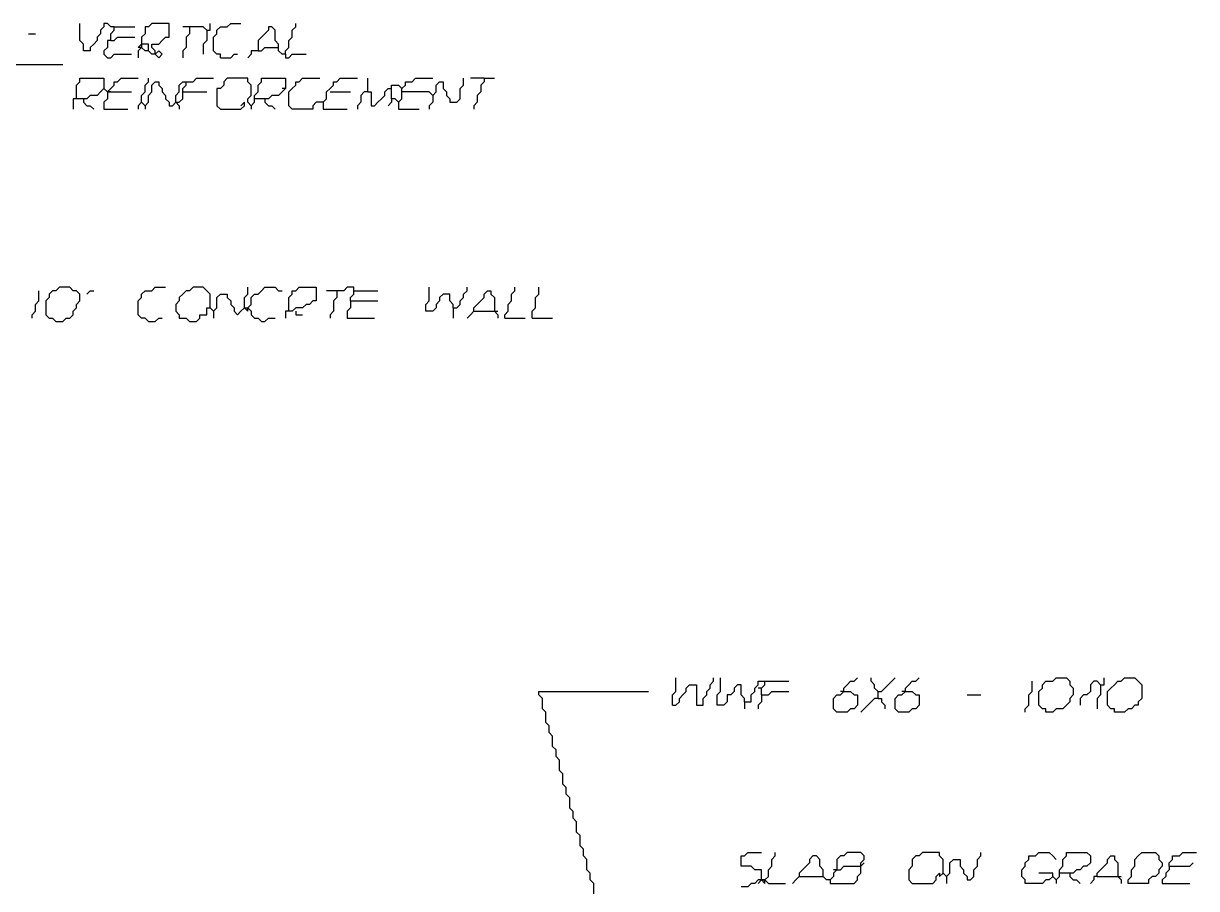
# Model space of a CAD drawing. Extents: x 1.09 to 9.29, y 0.06 to 9.89.
# Drawn here: x 5.265 to 9.294, y 5.1 to 8.071 of the extents above; entities that cross this region are included whole.
import ezdxf

# ---------------------------------------------------------------- set-up
doc = ezdxf.new("R2010")
doc.units = 0

msp = doc.modelspace()

# ---------------------------------------------------------------- linework, layer by layer
at = {"layer": 'R2V', "color": 0}
for points in [[(5.576471, 8.058824, 0), (5.576471, 8.058824, 0), (5.564706, 8.058824, 0), (5.552941, 8.070588, 0), (5.541176, 8.070588, 0), (5.541176, 8.058824, 0), (5.529412, 8.047059, 0), (5.529412, 8.035294, 0), (5.517647, 8.023529, 0), (5.517647, 8.011765, 0), (5.505882, 8, 0), (5.494118, 7.988235, 0), (5.494118, 7.976471, 0), (5.470588, 7.976471, 0), (5.470588, 8, 0), (5.458824, 8.011765, 0), (5.458824, 8.070588, 0)], [(5.564706, 8.011765, 0), (5.564706, 8.035294, 0), (5.576471, 8.047059, 0), (5.576471, 8.058824, 0), (5.647059, 8.058824, 0)], [(5.717647, 7.964706, 0), (5.717647, 7.964706, 0), (5.717647, 7.976471, 0), (5.705882, 7.988235, 0), (5.705882, 8, 0), (5.729412, 8, 0), (5.741176, 8.011765, 0), (5.752941, 8.023529, 0), (5.764706, 8.023529, 0), (5.764706, 8.070588, 0), (5.705882, 8.070588, 0), (5.694118, 8.058824, 0), (5.682353, 8.058824, 0), (5.682353, 8.035294, 0), (5.670588, 8.023529, 0), (5.670588, 7.988235, 0), (5.658824, 7.976471, 0), (5.658824, 7.952941, 0)], [(5.894118, 8.047059, 0), (5.882353, 8.058824, 0), (5.811765, 8.058824, 0)], [(5.835294, 8.058824, 0), (5.835294, 8.035294, 0), (5.823529, 8.023529, 0), (5.823529, 7.988235, 0), (5.811765, 7.976471, 0), (5.811765, 7.952941, 0)], [(5.894118, 8.047059, 0), (5.905882, 8.047059, 0), (5.905882, 8.070588, 0)], [(5.941176, 7.952941, 0), (5.941176, 7.952941, 0), (5.941176, 7.964706, 0), (5.929412, 7.964706, 0), (5.917647, 7.976471, 0), (5.917647, 8.023529, 0), (5.929412, 8.035294, 0), (5.929412, 8.047059, 0), (5.941176, 8.058824, 0), (5.964706, 8.058824, 0), (5.976471, 8.070588, 0), (6.011765, 8.070588, 0)], [(6.164706, 7.964706, 0), (6.164706, 7.964706, 0), (6.152941, 7.964706, 0), (6.141176, 7.976471, 0), (6.141176, 8, 0), (6.129412, 8.011765, 0), (6.129412, 8.047059, 0), (6.117647, 8.058824, 0), (6.105882, 8.058824, 0), (6.105882, 8.047059, 0), (6.094118, 8.035294, 0), (6.082353, 8.023529, 0), (6.070588, 8.011765, 0), (6.070588, 7.976471, 0), (6.047059, 7.976471, 0), (6.047059, 7.964706, 0), (6.035294, 7.952941, 0)], [(6.164706, 7.964706, 0), (6.164706, 7.964706, 0), (6.164706, 7.976471, 0), (6.176471, 7.988235, 0), (6.176471, 8.011765, 0), (6.188235, 8.023529, 0), (6.188235, 8.047059, 0), (6.2, 8.058824, 0), (6.2, 8.070588, 0)], [(5.282353, 8.035294, 0), (5.305882, 8.035294, 0)], [(5.564706, 8.011765, 0), (5.576471, 8.011765, 0), (5.588235, 8.023529, 0), (5.647059, 8.023529, 0)], [(5.894118, 8.047059, 0), (5.894118, 8.011765, 0), (5.882353, 8, 0), (5.882353, 7.964706, 0)], [(5.564706, 8.011765, 0), (5.564706, 8.011765, 0), (5.552941, 8.011765, 0), (5.552941, 7.988235, 0), (5.541176, 7.976471, 0), (5.541176, 7.964706, 0), (5.552941, 7.952941, 0), (5.564706, 7.952941, 0), (5.576471, 7.964706, 0), (5.635294, 7.964706, 0)], [(5.670588, 7.988235, 0), (5.658824, 7.988235, 0), (5.670588, 8, 0)], [(5.717647, 7.964706, 0), (5.705882, 7.964706, 0), (5.694118, 7.976471, 0), (5.694118, 8, 0), (5.670588, 8, 0)], [(5.694118, 7.976471, 0), (5.682353, 7.976471, 0), (5.670588, 7.988235, 0)], [(6.070588, 7.976471, 0), (6.082353, 7.976471, 0), (6.094118, 7.988235, 0), (6.141176, 7.988235, 0)], [(5.717647, 7.964706, 0), (5.729412, 7.976471, 0), (5.741176, 7.964706, 0), (5.729412, 7.952941, 0), (5.717647, 7.964706, 0), (5.717647, 7.976471, 0)], [(5.941176, 7.952941, 0), (5.976471, 7.952941, 0), (5.988235, 7.964706, 0), (6, 7.964706, 0)], [(6.164706, 7.964706, 0), (6.164706, 7.952941, 0), (6.176471, 7.952941, 0), (6.188235, 7.964706, 0), (6.235294, 7.964706, 0)], [(5.176471, 7.929412, 0), (5.4, 7.929412, 0)], [(5.447059, 7.811765, 0), (5.447059, 7.811765, 0), (5.447059, 7.858824, 0), (5.458824, 7.870588, 0), (5.458824, 7.882353, 0), (5.541176, 7.882353, 0), (5.541176, 7.847059, 0), (5.529412, 7.835294, 0), (5.517647, 7.823529, 0), (5.494118, 7.823529, 0), (5.482353, 7.811765, 0), (5.435294, 7.811765, 0), (5.435294, 7.776471, 0)], [(5.552941, 7.835294, 0), (5.564706, 7.847059, 0), (5.576471, 7.858824, 0), (5.576471, 7.870588, 0), (5.588235, 7.870588, 0), (5.6, 7.882353, 0), (5.658824, 7.882353, 0)], [(5.682353, 7.788235, 0), (5.670588, 7.8, 0), (5.670588, 7.823529, 0), (5.682353, 7.835294, 0), (5.682353, 7.858824, 0), (5.694118, 7.870588, 0), (5.694118, 7.882353, 0)], [(5.682353, 7.788235, 0), (5.682353, 7.788235, 0), (5.694118, 7.8, 0), (5.694118, 7.823529, 0), (5.705882, 7.835294, 0), (5.705882, 7.858824, 0), (5.717647, 7.870588, 0), (5.729412, 7.870588, 0), (5.729412, 7.858824, 0), (5.741176, 7.847059, 0), (5.741176, 7.835294, 0), (5.752941, 7.823529, 0), (5.752941, 7.811765, 0), (5.764706, 7.8, 0), (5.764706, 7.788235, 0), (5.776471, 7.788235, 0), (5.788235, 7.8, 0), (5.8, 7.8, 0), (5.811765, 7.811765, 0), (5.811765, 7.847059, 0), (5.823529, 7.858824, 0), (5.823529, 7.870588, 0), (5.847059, 7.870588, 0), (5.858824, 7.882353, 0), (5.917647, 7.882353, 0)], [(5.788235, 7.8, 0), (5.788235, 7.823529, 0), (5.8, 7.835294, 0), (5.8, 7.858824, 0), (5.811765, 7.870588, 0), (5.823529, 7.870588, 0)], [(6.047059, 7.788235, 0), (6.047059, 7.788235, 0), (6.035294, 7.8, 0), (6.035294, 7.811765, 0), (6.047059, 7.823529, 0), (6.047059, 7.858824, 0), (6.035294, 7.870588, 0), (6.035294, 7.882353, 0), (5.964706, 7.882353, 0), (5.952941, 7.870588, 0), (5.952941, 7.858824, 0), (5.941176, 7.847059, 0), (5.929412, 7.847059, 0), (5.929412, 7.788235, 0), (5.941176, 7.776471, 0), (6.011765, 7.776471, 0), (6.023529, 7.788235, 0), (6.023529, 7.8, 0), (6.011765, 7.788235, 0)], [(6.047059, 7.788235, 0), (6.047059, 7.788235, 0), (6.058824, 7.8, 0), (6.058824, 7.823529, 0), (6.070588, 7.835294, 0), (6.070588, 7.858824, 0), (6.082353, 7.870588, 0), (6.082353, 7.882353, 0), (6.164706, 7.882353, 0), (6.164706, 7.847059, 0), (6.152941, 7.835294, 0), (6.141176, 7.823529, 0), (6.117647, 7.823529, 0), (6.105882, 7.811765, 0), (6.058824, 7.811765, 0)], [(6.294118, 7.8, 0), (6.294118, 7.8, 0), (6.270588, 7.8, 0), (6.258824, 7.788235, 0), (6.258824, 7.776471, 0), (6.188235, 7.776471, 0), (6.176471, 7.788235, 0), (6.176471, 7.835294, 0), (6.188235, 7.847059, 0), (6.2, 7.858824, 0), (6.2, 7.870588, 0), (6.211765, 7.870588, 0), (6.223529, 7.882353, 0), (6.282353, 7.882353, 0)], [(6.294118, 7.8, 0), (6.294118, 7.8, 0), (6.305882, 7.811765, 0), (6.305882, 7.835294, 0), (6.317647, 7.847059, 0), (6.329412, 7.858824, 0), (6.329412, 7.870588, 0), (6.341176, 7.870588, 0), (6.352941, 7.882353, 0), (6.411765, 7.882353, 0)], [(6.447059, 7.835294, 0), (6.447059, 7.882353, 0)], [(6.552941, 7.8, 0), (6.541176, 7.811765, 0), (6.529412, 7.811765, 0), (6.529412, 7.858824, 0), (6.552941, 7.858824, 0), (6.564706, 7.847059, 0)], [(6.552941, 7.8, 0), (6.552941, 7.8, 0), (6.564706, 7.811765, 0), (6.564706, 7.847059, 0), (6.576471, 7.858824, 0), (6.576471, 7.870588, 0), (6.6, 7.870588, 0), (6.611765, 7.882353, 0), (6.670588, 7.882353, 0)], [(6.670588, 7.823529, 0), (6.670588, 7.823529, 0), (6.682353, 7.835294, 0), (6.682353, 7.858824, 0), (6.694118, 7.870588, 0), (6.705882, 7.870588, 0), (6.705882, 7.847059, 0), (6.717647, 7.835294, 0), (6.717647, 7.823529, 0), (6.729412, 7.811765, 0), (6.729412, 7.8, 0), (6.752941, 7.8, 0), (6.764706, 7.811765, 0), (6.764706, 7.847059, 0), (6.776471, 7.858824, 0), (6.776471, 7.882353, 0)], [(6.847059, 7.882353, 0), (6.8, 7.882353, 0)], [(6.847059, 7.882353, 0), (6.847059, 7.882353, 0), (6.847059, 7.870588, 0), (6.835294, 7.858824, 0), (6.835294, 7.835294, 0), (6.823529, 7.823529, 0), (6.823529, 7.8, 0), (6.811765, 7.788235, 0), (6.811765, 7.776471, 0)], [(6.847059, 7.882353, 0), (6.882353, 7.882353, 0)], [(5.564706, 7.835294, 0), (5.552941, 7.835294, 0), (5.541176, 7.847059, 0)], [(5.552941, 7.835294, 0), (5.552941, 7.811765, 0), (5.541176, 7.8, 0), (5.541176, 7.776471, 0), (5.623529, 7.776471, 0)], [(5.552941, 7.835294, 0), (5.635294, 7.835294, 0)], [(5.811765, 7.835294, 0), (5.894118, 7.835294, 0)], [(6.164706, 7.847059, 0), (6.152941, 7.847059, 0)], [(6.317647, 7.835294, 0), (6.388235, 7.835294, 0)], [(6.447059, 7.835294, 0), (6.435294, 7.835294, 0), (6.423529, 7.823529, 0), (6.423529, 7.8, 0), (6.411765, 7.788235, 0), (6.411765, 7.776471, 0)], [(6.447059, 7.835294, 0), (6.447059, 7.835294, 0), (6.458824, 7.835294, 0), (6.458824, 7.788235, 0), (6.470588, 7.788235, 0), (6.482353, 7.8, 0), (6.494118, 7.811765, 0), (6.505882, 7.823529, 0), (6.505882, 7.835294, 0), (6.517647, 7.847059, 0), (6.529412, 7.847059, 0)], [(6.670588, 7.823529, 0), (6.658824, 7.835294, 0), (6.564706, 7.835294, 0)], [(6.670588, 7.823529, 0), (6.670588, 7.8, 0), (6.658824, 7.788235, 0), (6.658824, 7.776471, 0)], [(5.470588, 7.811765, 0), (5.470588, 7.8, 0), (5.482353, 7.788235, 0), (5.494118, 7.788235, 0), (5.505882, 7.776471, 0)], [(5.670588, 7.8, 0), (5.658824, 7.788235, 0), (5.658824, 7.776471, 0)], [(5.670588, 7.8, 0), (5.682353, 7.788235, 0)], [(5.682353, 7.788235, 0), (5.682353, 7.776471, 0)], [(5.788235, 7.8, 0), (5.8, 7.788235, 0), (5.8, 7.776471, 0)], [(6.035294, 7.8, 0), (6.047059, 7.788235, 0)], [(6.047059, 7.788235, 0), (6.047059, 7.776471, 0)], [(6.094118, 7.811765, 0), (6.094118, 7.8, 0), (6.105882, 7.788235, 0), (6.117647, 7.788235, 0), (6.129412, 7.776471, 0)], [(6.294118, 7.8, 0), (6.294118, 7.776471, 0), (6.376471, 7.776471, 0)], [(6.529412, 7.811765, 0), (6.529412, 7.8, 0), (6.517647, 7.788235, 0)], [(6.552941, 7.8, 0), (6.552941, 7.776471, 0), (6.623529, 7.776471, 0)], [(5.294118, 7.058824, 0), (5.294118, 7.070588, 0), (5.305882, 7.082353, 0), (5.305882, 7.105882, 0), (5.317647, 7.117647, 0), (5.317647, 7.152941, 0)], [(5.376471, 7.047059, 0), (5.376471, 7.047059, 0), (5.4, 7.047059, 0), (5.411765, 7.058824, 0), (5.423529, 7.058824, 0), (5.435294, 7.070588, 0), (5.435294, 7.082353, 0), (5.447059, 7.094118, 0), (5.447059, 7.105882, 0), (5.458824, 7.117647, 0), (5.458824, 7.141176, 0), (5.447059, 7.152941, 0), (5.435294, 7.152941, 0), (5.423529, 7.164706, 0), (5.388235, 7.164706, 0), (5.376471, 7.152941, 0), (5.364706, 7.152941, 0), (5.352941, 7.141176, 0), (5.352941, 7.129412, 0), (5.341176, 7.117647, 0), (5.341176, 7.070588, 0), (5.352941, 7.058824, 0), (5.364706, 7.058824, 0), (5.376471, 7.047059, 0)], [(5.482353, 7.141176, 0), (5.494118, 7.152941, 0), (5.505882, 7.152941, 0)], [(5.694118, 7.047059, 0), (5.694118, 7.047059, 0), (5.682353, 7.058824, 0), (5.670588, 7.058824, 0), (5.658824, 7.070588, 0), (5.658824, 7.117647, 0), (5.670588, 7.129412, 0), (5.670588, 7.141176, 0), (5.682353, 7.152941, 0), (5.705882, 7.152941, 0), (5.717647, 7.164706, 0), (5.752941, 7.164706, 0)], [(5.917647, 7.082353, 0), (5.917647, 7.082353, 0), (5.905882, 7.094118, 0), (5.905882, 7.141176, 0), (5.894118, 7.152941, 0), (5.882353, 7.164706, 0), (5.847059, 7.164706, 0), (5.835294, 7.152941, 0), (5.823529, 7.152941, 0), (5.811765, 7.141176, 0), (5.8, 7.129412, 0), (5.8, 7.117647, 0), (5.788235, 7.105882, 0), (5.788235, 7.082353, 0), (5.8, 7.070588, 0), (5.8, 7.058824, 0), (5.823529, 7.058824, 0), (5.835294, 7.047059, 0), (5.858824, 7.047059, 0), (5.870588, 7.058824, 0), (5.870588, 7.070588, 0), (5.894118, 7.070588, 0), (5.894118, 7.094118, 0), (5.905882, 7.094118, 0)], [(5.917647, 7.082353, 0), (5.917647, 7.082353, 0), (5.929412, 7.094118, 0), (5.929412, 7.129412, 0), (5.941176, 7.141176, 0), (5.964706, 7.141176, 0), (5.964706, 7.129412, 0), (5.976471, 7.117647, 0), (5.976471, 7.105882, 0), (5.988235, 7.094118, 0), (5.988235, 7.082353, 0), (6, 7.070588, 0), (6.011765, 7.082353, 0), (6.023529, 7.094118, 0), (6.035294, 7.094118, 0), (6.047059, 7.082353, 0), (6.047059, 7.070588, 0), (6.058824, 7.058824, 0), (6.070588, 7.058824, 0), (6.082353, 7.047059, 0), (6.094118, 7.047059, 0), (6.105882, 7.058824, 0), (6.129412, 7.058824, 0)], [(6.023529, 7.094118, 0), (6.023529, 7.129412, 0), (6.035294, 7.141176, 0), (6.035294, 7.164706, 0)], [(6.035294, 7.094118, 0), (6.035294, 7.094118, 0), (6.047059, 7.105882, 0), (6.047059, 7.129412, 0), (6.058824, 7.141176, 0), (6.070588, 7.141176, 0), (6.082353, 7.152941, 0), (6.094118, 7.164706, 0), (6.129412, 7.164706, 0), (6.141176, 7.152941, 0), (6.152941, 7.152941, 0)], [(6.176471, 7.082353, 0), (6.176471, 7.082353, 0), (6.176471, 7.129412, 0), (6.188235, 7.141176, 0), (6.188235, 7.152941, 0), (6.2, 7.152941, 0), (6.211765, 7.164706, 0), (6.270588, 7.164706, 0), (6.270588, 7.117647, 0), (6.258824, 7.117647, 0), (6.247059, 7.105882, 0), (6.235294, 7.105882, 0), (6.223529, 7.094118, 0), (6.2, 7.094118, 0), (6.188235, 7.082353, 0), (6.164706, 7.082353, 0), (6.164706, 7.058824, 0)], [(6.388235, 7.117647, 0), (6.388235, 7.129412, 0), (6.4, 7.141176, 0), (6.4, 7.164706, 0), (6.376471, 7.164706, 0), (6.364706, 7.152941, 0), (6.305882, 7.152941, 0)], [(6.341176, 7.152941, 0), (6.341176, 7.129412, 0), (6.329412, 7.117647, 0), (6.329412, 7.082353, 0), (6.317647, 7.070588, 0), (6.317647, 7.058824, 0)], [(6.4, 7.152941, 0), (6.482353, 7.152941, 0)], [(6.741176, 7.094118, 0), (6.741176, 7.094118, 0), (6.741176, 7.105882, 0), (6.729412, 7.117647, 0), (6.729412, 7.141176, 0), (6.705882, 7.141176, 0), (6.694118, 7.129412, 0), (6.694118, 7.117647, 0), (6.682353, 7.105882, 0), (6.682353, 7.094118, 0), (6.670588, 7.082353, 0), (6.647059, 7.082353, 0), (6.647059, 7.105882, 0), (6.658824, 7.117647, 0), (6.658824, 7.164706, 0)], [(6.741176, 7.094118, 0), (6.741176, 7.094118, 0), (6.752941, 7.094118, 0), (6.764706, 7.105882, 0), (6.764706, 7.117647, 0), (6.776471, 7.129412, 0), (6.776471, 7.141176, 0), (6.788235, 7.152941, 0), (6.788235, 7.164706, 0)], [(6.811765, 7.082353, 0), (6.811765, 7.082353, 0), (6.811765, 7.094118, 0), (6.823529, 7.105882, 0), (6.835294, 7.117647, 0), (6.847059, 7.129412, 0), (6.847059, 7.141176, 0), (6.858824, 7.152941, 0), (6.870588, 7.152941, 0), (6.870588, 7.141176, 0), (6.882353, 7.129412, 0), (6.882353, 7.082353, 0), (6.894118, 7.070588, 0), (6.894118, 7.058824, 0)], [(6.917647, 7.058824, 0), (6.917647, 7.058824, 0), (6.917647, 7.070588, 0), (6.929412, 7.082353, 0), (6.929412, 7.105882, 0), (6.941176, 7.117647, 0), (6.941176, 7.141176, 0), (6.952941, 7.152941, 0), (6.952941, 7.164706, 0)], [(7.011765, 7.058824, 0), (7.011765, 7.082353, 0), (7.023529, 7.094118, 0), (7.023529, 7.129412, 0), (7.035294, 7.141176, 0), (7.035294, 7.164706, 0)], [(5.905882, 7.094118, 0), (5.917647, 7.082353, 0)], [(6.023529, 7.094118, 0), (6.035294, 7.082353, 0), (6.035294, 7.094118, 0)], [(6.388235, 7.117647, 0), (6.388235, 7.094118, 0), (6.376471, 7.082353, 0), (6.376471, 7.058824, 0), (6.470588, 7.058824, 0)], [(6.388235, 7.117647, 0), (6.482353, 7.117647, 0)], [(6.741176, 7.094118, 0), (6.741176, 7.058824, 0)], [(5.694118, 7.047059, 0), (5.717647, 7.047059, 0), (5.729412, 7.058824, 0), (5.741176, 7.058824, 0)], [(5.917647, 7.082353, 0), (5.917647, 7.058824, 0)], [(6.2, 7.082353, 0), (6.2, 7.070588, 0), (6.223529, 7.070588, 0)], [(6.811765, 7.082353, 0), (6.8, 7.070588, 0), (6.788235, 7.058824, 0)], [(6.811765, 7.082353, 0), (6.882353, 7.082353, 0)], [(6.882353, 7.082353, 0), (6.894118, 7.082353, 0)], [(6.917647, 7.058824, 0), (6.988235, 7.058824, 0)], [(7.011765, 7.058824, 0), (7.082353, 7.058824, 0)], [(7.494118, 5.729412, 0), (7.494118, 5.764706, 0), (7.505882, 5.776471, 0), (7.505882, 5.823529, 0)], [(7.494118, 5.729412, 0), (7.494118, 5.729412, 0), (7.505882, 5.729412, 0), (7.517647, 5.741176, 0), (7.517647, 5.752941, 0), (7.529412, 5.764706, 0), (7.541176, 5.776471, 0), (7.541176, 5.788235, 0), (7.552941, 5.8, 0), (7.576471, 5.8, 0), (7.576471, 5.729412, 0), (7.6, 5.729412, 0), (7.6, 5.752941, 0), (7.611765, 5.764706, 0), (7.611765, 5.776471, 0), (7.623529, 5.788235, 0), (7.623529, 5.8, 0), (7.635294, 5.811765, 0), (7.635294, 5.823529, 0)], [(7.741176, 5.741176, 0), (7.741176, 5.741176, 0), (7.741176, 5.752941, 0), (7.729412, 5.764706, 0), (7.729412, 5.8, 0), (7.717647, 5.8, 0), (7.705882, 5.788235, 0), (7.705882, 5.776471, 0), (7.694118, 5.764706, 0), (7.682353, 5.764706, 0), (7.682353, 5.741176, 0), (7.670588, 5.729412, 0), (7.647059, 5.729412, 0), (7.647059, 5.764706, 0), (7.658824, 5.776471, 0), (7.658824, 5.823529, 0)], [(7.741176, 5.741176, 0), (7.741176, 5.741176, 0), (7.764706, 5.741176, 0), (7.764706, 5.764706, 0), (7.776471, 5.776471, 0), (7.776471, 5.788235, 0), (7.788235, 5.8, 0), (7.788235, 5.811765, 0), (7.894118, 5.811765, 0)], [(7.8, 5.764706, 0), (7.8, 5.788235, 0), (7.811765, 5.8, 0), (7.811765, 5.811765, 0)], [(8.082353, 5.776471, 0), (8.082353, 5.788235, 0), (8.094118, 5.8, 0), (8.105882, 5.811765, 0), (8.117647, 5.811765, 0), (8.129412, 5.823529, 0)], [(8.2, 5.752941, 0), (8.2, 5.776471, 0), (8.188235, 5.788235, 0), (8.188235, 5.8, 0), (8.176471, 5.811765, 0), (8.176471, 5.823529, 0)], [(8.2, 5.776471, 0), (8.211765, 5.776471, 0), (8.223529, 5.788235, 0), (8.235294, 5.8, 0), (8.247059, 5.811765, 0), (8.258824, 5.823529, 0)], [(8.294118, 5.776471, 0), (8.294118, 5.788235, 0), (8.305882, 5.8, 0), (8.317647, 5.811765, 0), (8.329412, 5.811765, 0), (8.341176, 5.823529, 0)], [(8.705882, 5.705882, 0), (8.705882, 5.717647, 0), (8.717647, 5.729412, 0), (8.717647, 5.764706, 0), (8.729412, 5.776471, 0), (8.729412, 5.811765, 0)], [(8.776471, 5.705882, 0), (8.776471, 5.705882, 0), (8.776471, 5.717647, 0), (8.764706, 5.717647, 0), (8.752941, 5.729412, 0), (8.752941, 5.776471, 0), (8.764706, 5.788235, 0), (8.764706, 5.8, 0), (8.776471, 5.811765, 0), (8.8, 5.811765, 0), (8.811765, 5.823529, 0), (8.847059, 5.823529, 0), (8.858824, 5.811765, 0), (8.858824, 5.8, 0), (8.870588, 5.788235, 0), (8.870588, 5.764706, 0), (8.858824, 5.752941, 0), (8.858824, 5.741176, 0), (8.847059, 5.729412, 0), (8.835294, 5.717647, 0), (8.811765, 5.717647, 0), (8.8, 5.705882, 0), (8.776471, 5.705882, 0)], [(8.964706, 5.8, 0), (8.964706, 5.8, 0), (8.952941, 5.811765, 0), (8.941176, 5.811765, 0), (8.929412, 5.8, 0), (8.929412, 5.776471, 0), (8.917647, 5.764706, 0), (8.905882, 5.764706, 0), (8.894118, 5.752941, 0), (8.894118, 5.729412, 0)], [(8.964706, 5.8, 0), (8.976471, 5.8, 0), (8.976471, 5.823529, 0)], [(9.011765, 5.705882, 0), (9.011765, 5.705882, 0), (9.011765, 5.717647, 0), (9, 5.717647, 0), (8.988235, 5.729412, 0), (8.988235, 5.776471, 0), (9, 5.788235, 0), (9.011765, 5.8, 0), (9.023529, 5.811765, 0), (9.035294, 5.811765, 0), (9.047059, 5.823529, 0), (9.082353, 5.823529, 0), (9.094118, 5.811765, 0), (9.105882, 5.8, 0), (9.105882, 5.752941, 0), (9.094118, 5.741176, 0), (9.094118, 5.729412, 0), (9.082353, 5.729412, 0), (9.070588, 5.717647, 0), (9.058824, 5.717647, 0), (9.047059, 5.705882, 0), (9.011765, 5.705882, 0)], [(7.223529, 5.082353, 0), (7.223529, 5.117647, 0), (7.211765, 5.129412, 0), (7.211765, 5.152941, 0), (7.2, 5.164706, 0), (7.2, 5.2, 0), (7.188235, 5.211765, 0), (7.188235, 5.235294, 0), (7.176471, 5.247059, 0), (7.176471, 5.282353, 0), (7.164706, 5.294118, 0), (7.164706, 5.329412, 0), (7.152941, 5.341176, 0), (7.152941, 5.364706, 0), (7.141176, 5.376471, 0), (7.141176, 5.411765, 0), (7.129412, 5.423529, 0), (7.129412, 5.447059, 0), (7.117647, 5.458824, 0), (7.117647, 5.494118, 0), (7.105882, 5.505882, 0), (7.105882, 5.541176, 0), (7.094118, 5.552941, 0), (7.094118, 5.576471, 0), (7.082353, 5.588235, 0), (7.082353, 5.623529, 0), (7.070588, 5.635294, 0), (7.070588, 5.658824, 0), (7.058824, 5.670588, 0), (7.058824, 5.705882, 0), (7.047059, 5.717647, 0), (7.047059, 5.752941, 0), (7.035294, 5.764706, 0), (7.035294, 5.776471, 0), (7.411765, 5.776471, 0)], [(7.8, 5.788235, 0), (7.788235, 5.788235, 0)], [(7.8, 5.764706, 0), (7.8, 5.741176, 0), (7.788235, 5.729412, 0), (7.788235, 5.717647, 0)], [(7.8, 5.764706, 0), (7.823529, 5.764706, 0), (7.835294, 5.776471, 0), (7.894118, 5.776471, 0)], [(8.082353, 5.776471, 0), (8.082353, 5.776471, 0), (8.105882, 5.776471, 0), (8.117647, 5.764706, 0), (8.129412, 5.764706, 0), (8.129412, 5.729412, 0), (8.117647, 5.717647, 0), (8.105882, 5.717647, 0), (8.094118, 5.705882, 0), (8.058824, 5.705882, 0), (8.047059, 5.717647, 0), (8.047059, 5.752941, 0), (8.058824, 5.764706, 0), (8.070588, 5.764706, 0), (8.082353, 5.776471, 0), (8.070588, 5.776471, 0)], [(8.294118, 5.776471, 0), (8.294118, 5.776471, 0), (8.317647, 5.776471, 0), (8.329412, 5.764706, 0), (8.341176, 5.764706, 0), (8.341176, 5.729412, 0), (8.329412, 5.717647, 0), (8.317647, 5.717647, 0), (8.305882, 5.705882, 0), (8.270588, 5.705882, 0), (8.258824, 5.717647, 0), (8.258824, 5.752941, 0), (8.270588, 5.764706, 0), (8.282353, 5.764706, 0), (8.294118, 5.776471, 0), (8.282353, 5.776471, 0)], [(8.505882, 5.764706, 0), (8.552941, 5.764706, 0)], [(8.964706, 5.8, 0), (8.964706, 5.764706, 0), (8.952941, 5.752941, 0), (8.952941, 5.717647, 0)], [(7.741176, 5.741176, 0), (7.741176, 5.717647, 0)], [(8.2, 5.752941, 0), (8.188235, 5.752941, 0), (8.176471, 5.741176, 0), (8.164706, 5.729412, 0), (8.152941, 5.717647, 0), (8.141176, 5.705882, 0)], [(8.2, 5.752941, 0), (8.211765, 5.752941, 0), (8.211765, 5.741176, 0), (8.223529, 5.729412, 0), (8.223529, 5.717647, 0)], [(7.8, 5.129412, 0), (7.8, 5.129412, 0), (7.8, 5.164706, 0), (7.776471, 5.164706, 0), (7.764706, 5.176471, 0), (7.729412, 5.176471, 0), (7.729412, 5.211765, 0), (7.741176, 5.211765, 0), (7.752941, 5.223529, 0), (7.8, 5.223529, 0)], [(7.811765, 5.129412, 0), (7.823529, 5.141176, 0), (7.823529, 5.164706, 0), (7.835294, 5.176471, 0), (7.835294, 5.2, 0), (7.847059, 5.211765, 0), (7.847059, 5.223529, 0)], [(8.035294, 5.129412, 0), (8.035294, 5.129412, 0), (8.035294, 5.117647, 0), (8.117647, 5.117647, 0), (8.129412, 5.129412, 0), (8.129412, 5.141176, 0), (8.141176, 5.152941, 0), (8.141176, 5.188235, 0), (8.152941, 5.2, 0), (8.152941, 5.211765, 0), (8.141176, 5.223529, 0), (8.094118, 5.223529, 0), (8.082353, 5.211765, 0), (8.070588, 5.211765, 0), (8.058824, 5.2, 0), (8.058824, 5.164706, 0), (8.047059, 5.152941, 0), (8.047059, 5.141176, 0), (8.035294, 5.129412, 0), (8.023529, 5.129412, 0), (8.011765, 5.141176, 0), (8.011765, 5.164706, 0), (8, 5.176471, 0), (8, 5.2, 0), (7.988235, 5.211765, 0), (7.976471, 5.211765, 0), (7.964706, 5.2, 0), (7.964706, 5.188235, 0), (7.952941, 5.176471, 0), (7.941176, 5.164706, 0), (7.929412, 5.152941, 0), (7.929412, 5.141176, 0), (7.917647, 5.129412, 0), (7.905882, 5.117647, 0)], [(8.435294, 5.141176, 0), (8.435294, 5.141176, 0), (8.423529, 5.152941, 0), (8.423529, 5.2, 0), (8.411765, 5.211765, 0), (8.411765, 5.223529, 0), (8.352941, 5.223529, 0), (8.341176, 5.211765, 0), (8.329412, 5.211765, 0), (8.317647, 5.2, 0), (8.317647, 5.176471, 0), (8.305882, 5.164706, 0), (8.305882, 5.129412, 0), (8.317647, 5.117647, 0), (8.388235, 5.117647, 0), (8.4, 5.129412, 0), (8.4, 5.141176, 0), (8.411765, 5.152941, 0), (8.411765, 5.141176, 0), (8.423529, 5.152941, 0)], [(8.435294, 5.141176, 0), (8.435294, 5.141176, 0), (8.447059, 5.152941, 0), (8.447059, 5.188235, 0), (8.458824, 5.2, 0), (8.482353, 5.2, 0), (8.482353, 5.176471, 0), (8.494118, 5.164706, 0), (8.494118, 5.152941, 0), (8.505882, 5.141176, 0), (8.505882, 5.129412, 0), (8.517647, 5.129412, 0), (8.529412, 5.141176, 0), (8.529412, 5.164706, 0), (8.541176, 5.176471, 0), (8.541176, 5.2, 0), (8.552941, 5.211765, 0), (8.552941, 5.223529, 0)], [(8.8, 5.141176, 0), (8.8, 5.141176, 0), (8.788235, 5.129412, 0), (8.776471, 5.129412, 0), (8.764706, 5.117647, 0), (8.705882, 5.117647, 0), (8.705882, 5.129412, 0), (8.694118, 5.141176, 0), (8.694118, 5.164706, 0), (8.705882, 5.176471, 0), (8.705882, 5.188235, 0), (8.717647, 5.2, 0), (8.717647, 5.211765, 0), (8.741176, 5.211765, 0), (8.752941, 5.223529, 0), (8.788235, 5.223529, 0), (8.8, 5.211765, 0), (8.811765, 5.2, 0)], [(8.811765, 5.129412, 0), (8.811765, 5.129412, 0), (8.823529, 5.141176, 0), (8.823529, 5.164706, 0), (8.835294, 5.176471, 0), (8.835294, 5.2, 0), (8.847059, 5.211765, 0), (8.847059, 5.223529, 0), (8.917647, 5.223529, 0), (8.929412, 5.211765, 0), (8.929412, 5.188235, 0), (8.917647, 5.176471, 0), (8.905882, 5.176471, 0), (8.894118, 5.164706, 0), (8.882353, 5.164706, 0), (8.870588, 5.152941, 0), (8.823529, 5.152941, 0)], [(8.952941, 5.141176, 0), (8.952941, 5.141176, 0), (8.952941, 5.152941, 0), (8.964706, 5.164706, 0), (8.976471, 5.176471, 0), (8.988235, 5.188235, 0), (8.988235, 5.2, 0), (9, 5.211765, 0), (9.011765, 5.211765, 0), (9.011765, 5.2, 0), (9.023529, 5.188235, 0), (9.023529, 5.141176, 0), (9.035294, 5.129412, 0), (9.035294, 5.117647, 0)], [(9.058824, 5.117647, 0), (9.058824, 5.117647, 0), (9.058824, 5.129412, 0), (9.070588, 5.141176, 0), (9.070588, 5.164706, 0), (9.082353, 5.176471, 0), (9.082353, 5.2, 0), (9.094118, 5.211765, 0), (9.105882, 5.223529, 0), (9.152941, 5.223529, 0), (9.164706, 5.211765, 0), (9.164706, 5.2, 0), (9.176471, 5.188235, 0), (9.176471, 5.176471, 0), (9.164706, 5.164706, 0), (9.164706, 5.152941, 0), (9.152941, 5.141176, 0), (9.141176, 5.141176, 0), (9.129412, 5.129412, 0), (9.129412, 5.117647, 0), (9.058824, 5.117647, 0)], [(9.2, 5.176471, 0), (9.2, 5.188235, 0), (9.211765, 5.2, 0), (9.211765, 5.211765, 0), (9.235294, 5.211765, 0), (9.247059, 5.223529, 0), (9.294118, 5.223529, 0)], [(8.058824, 5.164706, 0), (8.047059, 5.164706, 0)], [(8.058824, 5.164706, 0), (8.070588, 5.164706, 0), (8.082353, 5.176471, 0), (8.141176, 5.176471, 0)], [(8.141176, 5.176471, 0), (8.152941, 5.188235, 0)], [(9.2, 5.176471, 0), (9.2, 5.164706, 0), (9.188235, 5.152941, 0), (9.188235, 5.141176, 0), (9.176471, 5.129412, 0), (9.176471, 5.117647, 0), (9.270588, 5.117647, 0)], [(9.2, 5.176471, 0), (9.270588, 5.176471, 0), (9.282353, 5.188235, 0)], [(7.8, 5.129412, 0), (7.788235, 5.129412, 0), (7.776471, 5.117647, 0), (7.764706, 5.117647, 0), (7.752941, 5.105882, 0), (7.729412, 5.105882, 0)], [(7.8, 5.129412, 0), (7.788235, 5.117647, 0)], [(7.8, 5.129412, 0), (7.811765, 5.129412, 0), (7.823529, 5.117647, 0), (7.882353, 5.117647, 0)], [(7.8, 5.129412, 0), (7.811765, 5.117647, 0), (7.811765, 5.129412, 0)], [(7.811765, 5.129412, 0), (7.8, 5.129412, 0)], [(7.929412, 5.141176, 0), (8.011765, 5.141176, 0)], [(8.423529, 5.152941, 0), (8.435294, 5.141176, 0)], [(8.435294, 5.141176, 0), (8.435294, 5.117647, 0)], [(8.811765, 5.129412, 0), (8.8, 5.141176, 0), (8.8, 5.152941, 0), (8.752941, 5.152941, 0)], [(8.8, 5.141176, 0), (8.811765, 5.129412, 0)], [(8.811765, 5.129412, 0), (8.811765, 5.117647, 0)], [(8.858824, 5.152941, 0), (8.858824, 5.141176, 0), (8.870588, 5.129412, 0), (8.882353, 5.129412, 0), (8.894118, 5.117647, 0)], [(8.952941, 5.141176, 0), (8.941176, 5.141176, 0), (8.941176, 5.129412, 0), (8.929412, 5.117647, 0)], [(8.952941, 5.141176, 0), (9.023529, 5.141176, 0)], [(9.023529, 5.141176, 0), (9.035294, 5.141176, 0)]]:
    msp.add_polyline3d(points, dxfattribs=at)

doc.saveas('drawing.dxf')
